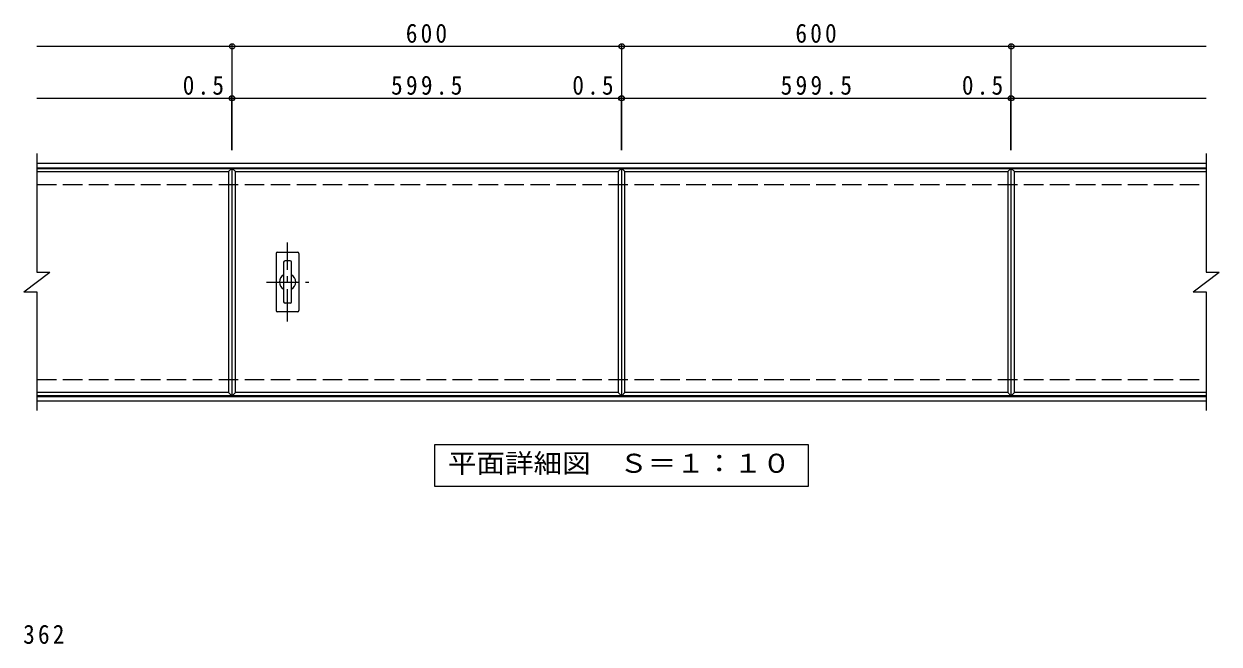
# Model space of a CAD drawing. Units: millimetres on the paper, enlarged 2 times, with parts at other scales. Extents: x -301 to 317, y -273 to 234.
# Drawn here: x -283.9 to 84.3, y 9.6 to 200.6 of the extents above; entities that cross this region are included whole.
import ezdxf
from ezdxf.enums import TextEntityAlignment as Align

# ---------------------------------------------------------------- set-up
doc = ezdxf.new("R2010")
doc.units = ezdxf.units.MM
doc.header["$LTSCALE"] = 2
doc.header["$PDMODE"] = 32
doc.header["$PDSIZE"] = 1.6
doc.linetypes.add('CHAIN1', pattern=[8, 5, -1, 1, -1])
doc.linetypes.add('DASHED3', pattern=[4, 3, -1])
for name, color, linetype, lineweight in [('C-1', 2, 'Continuous', 9), ('C-2', 3, 'Continuous', 9), ('C-4', 7, 'Continuous', 9), ('C-5', 7, 'Continuous', 9), ('C-A', 3, 'Continuous', 9), ('D-4', 7, 'Continuous', 9)]:
    doc.layers.add(name, color=color, linetype=linetype, lineweight=lineweight)
doc.styles.add('ＭＳ ゴシック', font='')
doc.styles.get('ＭＳ ゴシック').set_extended_font_data('MS Gothic')

msp = doc.modelspace()

# ---------------------------------------------------------------- linework, layer by layer
at = {"layer": 'C-1'}
for p, q in [((-279.847, 157.735), (80.253, 157.735)), ((-279.847, 156.335), (80.253, 156.335)), ((-279.847, 85.935), (80.253, 85.935)), ((-279.847, 84.535), (80.253, 84.535))]:
    msp.add_line(p, q, dxfattribs=at)
at = {"layer": 'C-1', "linetype": 'DASHED3'}
for p, q in [((-279.847, 151.135), (80.253, 151.135)), ((-279.847, 91.135), (80.253, 91.135))]:
    msp.add_line(p, q, dxfattribs=at)
at = {"layer": 'C-2'}
for p, q in [((-279.847, 160.735), (-279.847, 124.135)), ((80.253, 160.735), (80.253, 124.135)), ((-279.847, 156.135), (-219.847, 156.135)), ((-279.847, 155.135), (-220.847, 155.135)), ((-219.847, 156.135), (-220.847, 155.135)), ((-219.847, 156.135), (-219.847, 86.135)), ((-219.747, 156.135), (-218.747, 155.135)), ((-99.847, 156.135), (-100.847, 155.135)), ((-99.747, 156.135), (-98.747, 155.135)), ((20.153, 156.135), (19.153, 155.135)), ((20.253, 86.135), (20.253, 156.135)), ((20.253, 156.135), (21.253, 155.135)), ((20.253, 156.135), (80.253, 156.135)), ((21.253, 87.135), (21.253, 155.135)), ((21.253, 155.135), (80.253, 155.135)), ((-283.847, 118.135), (-275.847, 124.135)), ((-279.847, 124.135), (-275.847, 124.135)), ((76.253, 118.135), (84.253, 124.135)), ((80.253, 124.135), (84.253, 124.135)), ((-283.847, 118.135), (-279.847, 118.135)), ((-279.847, 118.135), (-279.847, 81.535)), ((76.253, 118.135), (80.253, 118.135)), ((80.253, 118.135), (80.253, 81.535)), ((-220.847, 87.135), (-279.847, 87.135)), ((-219.847, 86.135), (-279.847, 86.135)), ((-219.747, 86.135), (-218.747, 87.135)), ((-100.847, 87.135), (-99.847, 86.135)), ((-99.747, 86.135), (-98.747, 87.135)), ((19.153, 87.135), (20.153, 86.135)), ((20.253, 86.135), (21.253, 87.135)), ((80.253, 86.135), (20.253, 86.135)), ((80.253, 87.135), (21.253, 87.135))]:
    msp.add_line(p, q, dxfattribs=at)
msp.add_lwpolyline([(-220.847, 155.135), (-220.847, 87.135), (-219.847, 86.135)], dxfattribs=at)
for points in [[(-219.747, 86.135), (-219.747, 156.135), (-99.847, 156.135), (-99.847, 86.135)], [(-218.747, 87.135), (-218.747, 155.135), (-100.847, 155.135), (-100.847, 87.135)], [(-99.747, 86.135), (-99.747, 156.135), (20.153, 156.135), (20.153, 86.135)], [(-98.747, 87.135), (-98.747, 155.135), (19.153, 155.135), (19.153, 87.135)]]:
    msp.add_lwpolyline(points, close=True, dxfattribs=at)
at = {"layer": 'C-4'}
for p, q in [((-279.847, 193.735), (80.253, 193.735)), ((-219.747, 161.735), (-219.747, 194.335)), ((-99.747, 161.735), (-99.747, 194.335)), ((20.253, 161.735), (20.253, 194.335)), ((-279.847, 177.735), (80.253, 177.735)), ((-219.847, 161.735), (-219.847, 178.335)), ((-99.847, 161.735), (-99.847, 178.335)), ((20.153, 161.735), (20.153, 178.335))]:
    msp.add_line(p, q, dxfattribs=at)
for p in [(-219.747, 193.735), (-99.747, 193.735), (20.253, 193.735), (-219.847, 177.735), (-219.747, 177.735), (-99.847, 177.735), (-99.747, 177.735), (20.153, 177.735), (20.253, 177.735)]:
    msp.add_point(p, dxfattribs=at)
at = {"layer": 'C-5'}
msp.add_lwpolyline([(-157.297, 58.135), (-157.297, 71.135), (-42.297, 71.135), (-42.297, 58.135)], close=True, dxfattribs=at)
at = {"layer": 'C-A', "linetype": 'CHAIN1'}
for p, q in [((-202.647, 108.935), (-202.647, 133.335)), ((-209.147, 121.135), (-196.147, 121.135))]:
    msp.add_line(p, q, dxfattribs=at)
at = {"layer": 'C-A'}
for p, q in [((-206.147, 129.935), (-206.147, 112.335)), ((-205.747, 130.335), (-199.547, 130.335)), ((-199.147, 129.935), (-199.147, 112.335)), ((-203.867, 127.215), (-203.867, 115.055)), ((-201.867, 127.655), (-203.427, 127.655)), ((-201.427, 115.055), (-201.427, 127.215)), ((-201.867, 114.615), (-203.427, 114.615)), ((-199.547, 111.935), (-205.747, 111.935))]:
    msp.add_line(p, q, dxfattribs=at)
for centre, radius, start, end in [((-205.747, 129.935), 0.4, 90, 180), ((-199.547, 129.935), 0.4, 0, 90), ((-203.427, 127.215), 0.44, 90, 180), ((-201.867, 127.215), 0.44, 0, 90), ((-202.647, 121.135), 2.5, 119.20927, 240.79073), ((-202.647, 121.135), 2.5, 299.20914, 60.79086), ((-203.427, 115.055), 0.44, 180, 270), ((-201.867, 115.055), 0.44, 270, 0), ((-205.747, 112.335), 0.4, 180, 270), ((-199.547, 112.335), 0.4, 270, 0)]:
    msp.add_arc(centre, radius, start, end, dxfattribs=at)

# ---------------------------------------------------------------- texts
at = {"layer": 'C-4', "color": 2, "char_height": 5.865, "attachment_point": 7, "style": 'ＭＳ ゴシック'}
for s, insert in [('\\T1.27;\\W0.9;600', (-166.247, 194.735)), ('\\T1.27;\\W0.9;600', (-46.247, 194.735)), ('\\T1.27;\\W0.9;0.5', (-234.963, 178.735)), ('\\T1.28;\\W0.9;599.5', (-170.797, 178.735)), ('\\T1.27;\\W0.9;0.5', (-114.963, 178.735)), ('\\T1.28;\\W0.9;599.5', (-50.797, 178.735)), ('\\T1.27;\\W0.9;0.5', (5.037, 178.735))]:
    msp.add_mtext(s, dxfattribs=dict(at, insert=insert))
at = {"layer": 'C-5', "color": 2, "style": 'ＭＳ ゴシック', "width": 1.1}
msp.add_text('平面詳細図\u3000Ｓ＝１：１０', height=5.865, dxfattribs=at).set_placement((-153.297, 60.635), align=Align.BOTTOM_LEFT)
at = {"layer": 'D-4', "color": 2, "insert": (-284.104, 9.644), "char_height": 5.865, "attachment_point": 7, "style": 'ＭＳ ゴシック'}
msp.add_mtext('\\T1.27;\\W0.9;362', dxfattribs=at)

doc.saveas('drawing.dxf')
